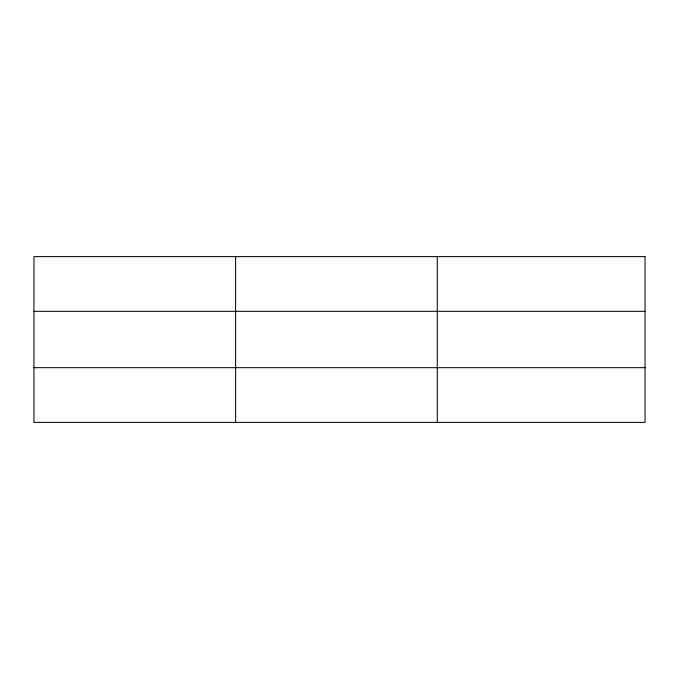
<?xml version="1.0" encoding="UTF-8"?>
<svg xmlns="http://www.w3.org/2000/svg" width="679" height="679" viewBox="0 0 679 679"><rect width="100%" height="100%" fill="white"/><g stroke="black" fill="none" stroke-linecap="round" stroke-linejoin="round"><path stroke-width="1.02" d="M235.613 422.389L235.613 256.611M437.276 422.389L437.276 256.611M33.95 311.322L645.05 311.322M33.95 367.678L645.05 367.678M645.05 256.611L645.05 422.389L33.95 422.389L33.95 256.611L645.05 256.611"/></g></svg>
